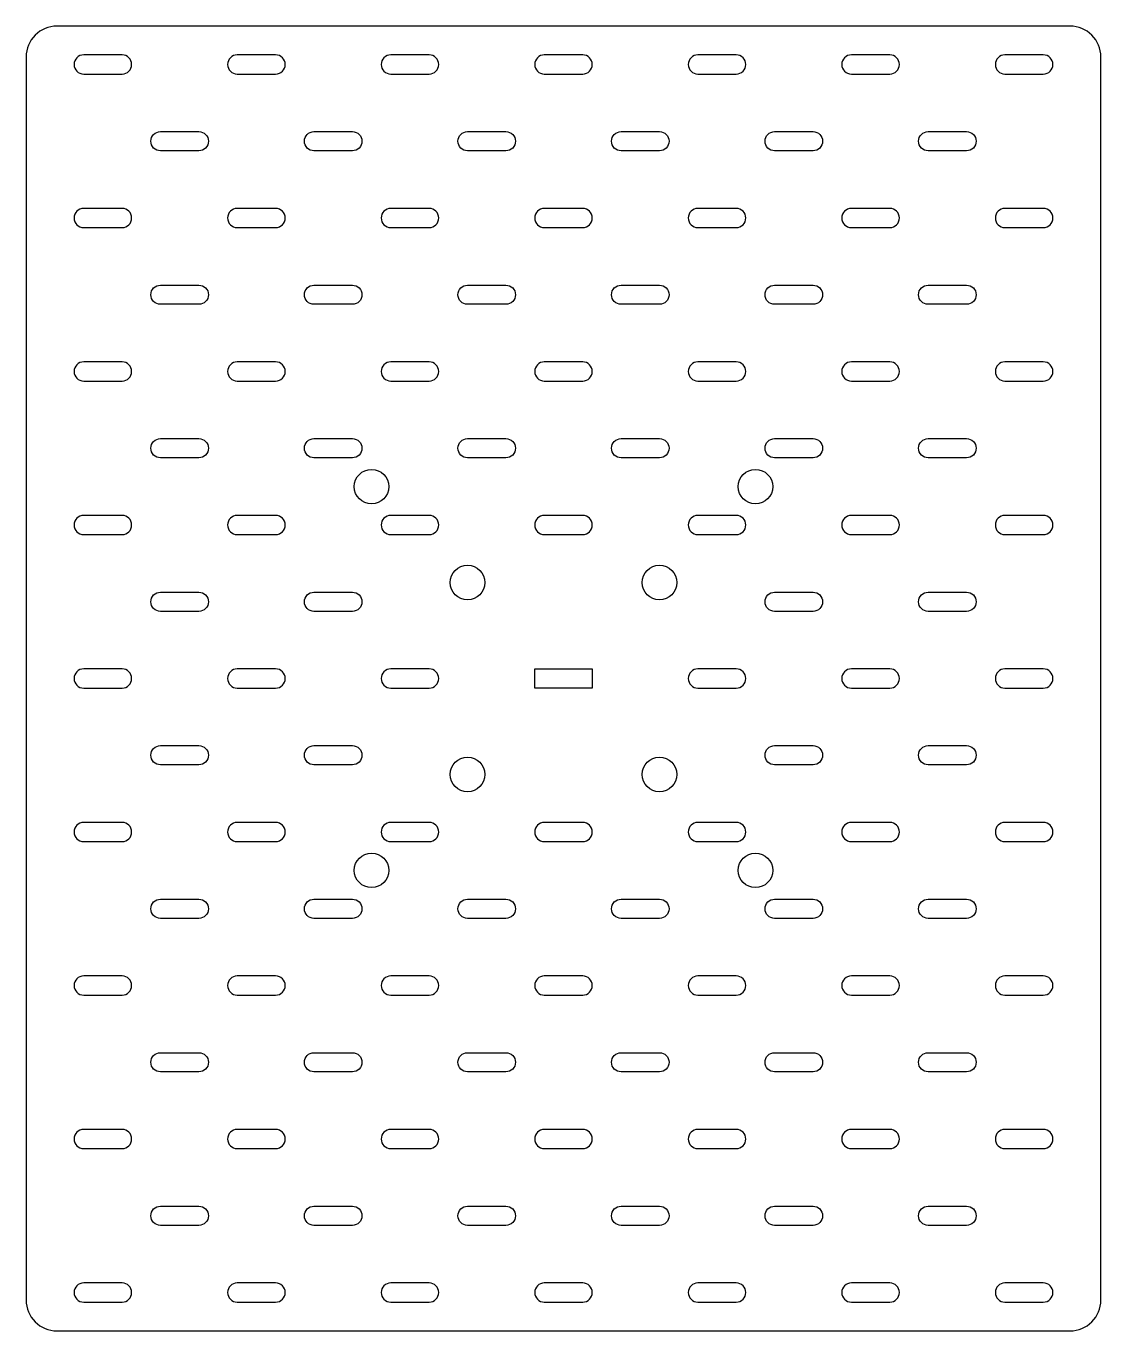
# Model space of a CAD drawing. Header units: millimetres. Extents: x -280 to 0, y -340 to 0.
import ezdxf

# ---------------------------------------------------------------- set-up
doc = ezdxf.new("R2010")
doc.units = ezdxf.units.MM
doc.layers.get('0').update_dxf_attribs({"linetype": 'CONTINUOUS'})

msp = doc.modelspace()

# ---------------------------------------------------------------- linework, layer by layer
for points in [[(0, -8, 0.414214), (-8, 0), (-272, 0, 0.414214), (-280, -8), (-280, -332, 0.414214), (-272, -340), (-8, -340, 0.414214), (0, -332)], [(-255, -12.5, 1), (-255, -7.5), (-265, -7.5, 1), (-265, -12.5)], [(-215, -12.5, 1), (-215, -7.5), (-225, -7.5, 1), (-225, -12.5)], [(-175, -12.5, 1), (-175, -7.5), (-185, -7.5, 1), (-185, -12.5)], [(-135, -12.5, 1), (-135, -7.5), (-145, -7.5, 1), (-145, -12.5)], [(-95, -12.5, 1), (-95, -7.5), (-105, -7.5, 1), (-105, -12.5)], [(-55, -12.5, 1), (-55, -7.5), (-65, -7.5, 1), (-65, -12.5)], [(-15, -12.5, 1), (-15, -7.5), (-25, -7.5, 1), (-25, -12.5)], [(-235, -32.5), (-245, -32.5, -1), (-245, -27.5), (-235, -27.5, -1)], [(-195, -32.5), (-205, -32.5, -1), (-205, -27.5), (-195, -27.5, -1)], [(-155, -32.5), (-165, -32.5, -1), (-165, -27.5), (-155, -27.5, -1)], [(-115, -32.5), (-125, -32.5, -1), (-125, -27.5), (-115, -27.5, -1)], [(-75, -32.5), (-85, -32.5, -1), (-85, -27.5), (-75, -27.5, -1)], [(-45, -27.5), (-35, -27.5, -1), (-35, -32.5), (-45, -32.5, -1)], [(-255, -52.5, 1), (-255, -47.5), (-265, -47.5, 1), (-265, -52.5)], [(-215, -52.5, 1), (-215, -47.5), (-225, -47.5, 1), (-225, -52.5)], [(-175, -52.5, 1), (-175, -47.5), (-185, -47.5, 1), (-185, -52.5)], [(-135, -52.5, 1), (-135, -47.5), (-145, -47.5, 1), (-145, -52.5)], [(-95, -52.5, 1), (-95, -47.5), (-105, -47.5, 1), (-105, -52.5)], [(-55, -52.5, 1), (-55, -47.5), (-65, -47.5, 1), (-65, -52.5)], [(-15, -52.5, 1), (-15, -47.5), (-25, -47.5, 1), (-25, -52.5)], [(-235, -72.5), (-245, -72.5, -1), (-245, -67.5), (-235, -67.5, -1)], [(-195, -72.5), (-205, -72.5, -1), (-205, -67.5), (-195, -67.5, -1)], [(-155, -72.5), (-165, -72.5, -1), (-165, -67.5), (-155, -67.5, -1)], [(-115, -72.5), (-125, -72.5, -1), (-125, -67.5), (-115, -67.5, -1)], [(-75, -72.5), (-85, -72.5, -1), (-85, -67.5), (-75, -67.5, -1)], [(-35, -72.5), (-45, -72.5, -1), (-45, -67.5), (-35, -67.5, -1)], [(-255, -92.5, 1), (-255, -87.5), (-265, -87.5, 1), (-265, -92.5)], [(-215, -92.5, 1), (-215, -87.5), (-225, -87.5, 1), (-225, -92.5)], [(-175, -92.5, 1), (-175, -87.5), (-185, -87.5, 1), (-185, -92.5)], [(-135, -92.5, 1), (-135, -87.5), (-145, -87.5, 1), (-145, -92.5)], [(-95, -92.5, 1), (-95, -87.5), (-105, -87.5, 1), (-105, -92.5)], [(-55, -92.5, 1), (-55, -87.5), (-65, -87.5, 1), (-65, -92.5)], [(-15, -92.5, 1), (-15, -87.5), (-25, -87.5, 1), (-25, -92.5)], [(-235, -112.5), (-245, -112.5, -1), (-245, -107.5), (-235, -107.5, -1)], [(-195, -112.5), (-205, -112.5, -1), (-205, -107.5), (-195, -107.5, -1)], [(-155, -112.5), (-165, -112.5, -1), (-165, -107.5), (-155, -107.5, -1)], [(-115, -112.5), (-125, -112.5, -1), (-125, -107.5), (-115, -107.5, -1)], [(-75, -112.5), (-85, -112.5, -1), (-85, -107.5), (-75, -107.5, -1)], [(-35, -112.5), (-45, -112.5, -1), (-45, -107.5), (-35, -107.5, -1)], [(-255, -132.5, 1), (-255, -127.5), (-265, -127.5, 1), (-265, -132.5)], [(-215, -132.5, 1), (-215, -127.5), (-225, -127.5, 1), (-225, -132.5)], [(-175, -132.5, 1), (-175, -127.5), (-185, -127.5, 1), (-185, -132.5)], [(-135, -132.5, 1), (-135, -127.5), (-145, -127.5, 1), (-145, -132.5)], [(-95, -132.5, 1), (-95, -127.5), (-105, -127.5, 1), (-105, -132.5)], [(-55, -132.5, 1), (-55, -127.5), (-65, -127.5, 1), (-65, -132.5)], [(-15, -132.5, 1), (-15, -127.5), (-25, -127.5, 1), (-25, -132.5)], [(-235, -152.5), (-245, -152.5, -1), (-245, -147.5), (-235, -147.5, -1)], [(-195, -152.5), (-205, -152.5, -1), (-205, -147.5), (-195, -147.5, -1)], [(-75, -152.5), (-85, -152.5, -1), (-85, -147.5), (-75, -147.5, -1)], [(-35, -152.5), (-45, -152.5, -1), (-45, -147.5), (-35, -147.5, -1)], [(-255, -172.5, 1), (-255, -167.5), (-265, -167.5, 1), (-265, -172.5)], [(-215, -172.5, 1), (-215, -167.5), (-225, -167.5, 1), (-225, -172.5)], [(-175, -172.5, 1), (-175, -167.5), (-185, -167.5, 1), (-185, -172.5)], [(-95, -172.5, 1), (-95, -167.5), (-105, -167.5, 1), (-105, -172.5)], [(-55, -172.5, 1), (-55, -167.5), (-65, -167.5, 1), (-65, -172.5)], [(-15, -172.5, 1), (-15, -167.5), (-25, -167.5, 1), (-25, -172.5)], [(-235, -192.5), (-245, -192.5, -1), (-245, -187.5), (-235, -187.5, -1)], [(-195, -192.5), (-205, -192.5, -1), (-205, -187.5), (-195, -187.5, -1)], [(-75, -192.5), (-85, -192.5, -1), (-85, -187.5), (-75, -187.5, -1)], [(-35, -192.5), (-45, -192.5, -1), (-45, -187.5), (-35, -187.5, -1)], [(-255, -212.5, 1), (-255, -207.5), (-265, -207.5, 1), (-265, -212.5)], [(-215, -212.5, 1), (-215, -207.5), (-225, -207.5, 1), (-225, -212.5)], [(-175, -212.5, 1), (-175, -207.5), (-185, -207.5, 1), (-185, -212.5)], [(-135, -212.5, 1), (-135, -207.5), (-145, -207.5, 1), (-145, -212.5)], [(-95, -212.5, 1), (-95, -207.5), (-105, -207.5, 1), (-105, -212.5)], [(-55, -212.5, 1), (-55, -207.5), (-65, -207.5, 1), (-65, -212.5)], [(-15, -212.5, 1), (-15, -207.5), (-25, -207.5, 1), (-25, -212.5)], [(-235, -232.5), (-245, -232.5, -1), (-245, -227.5), (-235, -227.5, -1)], [(-195, -232.5), (-205, -232.5, -1), (-205, -227.5), (-195, -227.5, -1)], [(-155, -232.5), (-165, -232.5, -1), (-165, -227.5), (-155, -227.5, -1)], [(-115, -232.5), (-125, -232.5, -1), (-125, -227.5), (-115, -227.5, -1)], [(-75, -232.5), (-85, -232.5, -1), (-85, -227.5), (-75, -227.5, -1)], [(-35, -232.5), (-45, -232.5, -1), (-45, -227.5), (-35, -227.5, -1)], [(-255, -252.5, 1), (-255, -247.5), (-265, -247.5, 1), (-265, -252.5)], [(-215, -252.5, 1), (-215, -247.5), (-225, -247.5, 1), (-225, -252.5)], [(-175, -252.5, 1), (-175, -247.5), (-185, -247.5, 1), (-185, -252.5)], [(-135, -252.5, 1), (-135, -247.5), (-145, -247.5, 1), (-145, -252.5)], [(-95, -252.5, 1), (-95, -247.5), (-105, -247.5, 1), (-105, -252.5)], [(-55, -252.5, 1), (-55, -247.5), (-65, -247.5, 1), (-65, -252.5)], [(-15, -252.5, 1), (-15, -247.5), (-25, -247.5, 1), (-25, -252.5)], [(-235, -272.5), (-245, -272.5, -1), (-245, -267.5), (-235, -267.5, -1)], [(-195, -272.5), (-205, -272.5, -1), (-205, -267.5), (-195, -267.5, -1)], [(-155, -272.5), (-165, -272.5, -1), (-165, -267.5), (-155, -267.5, -1)], [(-115, -272.5), (-125, -272.5, -1), (-125, -267.5), (-115, -267.5, -1)], [(-75, -272.5), (-85, -272.5, -1), (-85, -267.5), (-75, -267.5, -1)], [(-35, -272.5), (-45, -272.5, -1), (-45, -267.5), (-35, -267.5, -1)], [(-255, -292.5, 1), (-255, -287.5), (-265, -287.5, 1), (-265, -292.5)], [(-215, -292.5, 1), (-215, -287.5), (-225, -287.5, 1), (-225, -292.5)], [(-175, -292.5, 1), (-175, -287.5), (-185, -287.5, 1), (-185, -292.5)], [(-135, -292.5, 1), (-135, -287.5), (-145, -287.5, 1), (-145, -292.5)], [(-95, -292.5, 1), (-95, -287.5), (-105, -287.5, 1), (-105, -292.5)], [(-55, -292.5, 1), (-55, -287.5), (-65, -287.5, 1), (-65, -292.5)], [(-15, -292.5, 1), (-15, -287.5), (-25, -287.5, 1), (-25, -292.5)], [(-235, -312.5), (-245, -312.5, -1), (-245, -307.5), (-235, -307.5, -1)], [(-195, -312.5), (-205, -312.5, -1), (-205, -307.5), (-195, -307.5, -1)], [(-155, -312.5), (-165, -312.5, -1), (-165, -307.5), (-155, -307.5, -1)], [(-115, -312.5), (-125, -312.5, -1), (-125, -307.5), (-115, -307.5, -1)], [(-75, -312.5), (-85, -312.5, -1), (-85, -307.5), (-75, -307.5, -1)], [(-35, -312.5), (-45, -312.5, -1), (-45, -307.5), (-35, -307.5, -1)], [(-255, -332.5, 1), (-255, -327.5), (-265, -327.5, 1), (-265, -332.5)], [(-215, -332.5, 1), (-215, -327.5), (-225, -327.5, 1), (-225, -332.5)], [(-175, -332.5, 1), (-175, -327.5), (-185, -327.5, 1), (-185, -332.5)], [(-135, -332.5, 1), (-135, -327.5), (-145, -327.5, 1), (-145, -332.5)], [(-95, -332.5, 1), (-95, -327.5), (-105, -327.5, 1), (-105, -332.5)], [(-55, -332.5, 1), (-55, -327.5), (-65, -327.5, 1), (-65, -332.5)], [(-15, -332.5, 1), (-15, -327.5), (-25, -327.5, 1), (-25, -332.5)]]:
    msp.add_lwpolyline(points, format="xyb", close=True)
msp.add_lwpolyline([(-132.5, -167.5), (-132.5, -172.5), (-147.5, -172.5), (-147.5, -167.5)], close=True)
for centre in [(-190, -120), (-90, -120), (-165, -145), (-115, -145), (-165, -195), (-115, -195), (-190, -220), (-90, -220)]:
    msp.add_circle(centre, 4.5)

doc.saveas('drawing.dxf')
